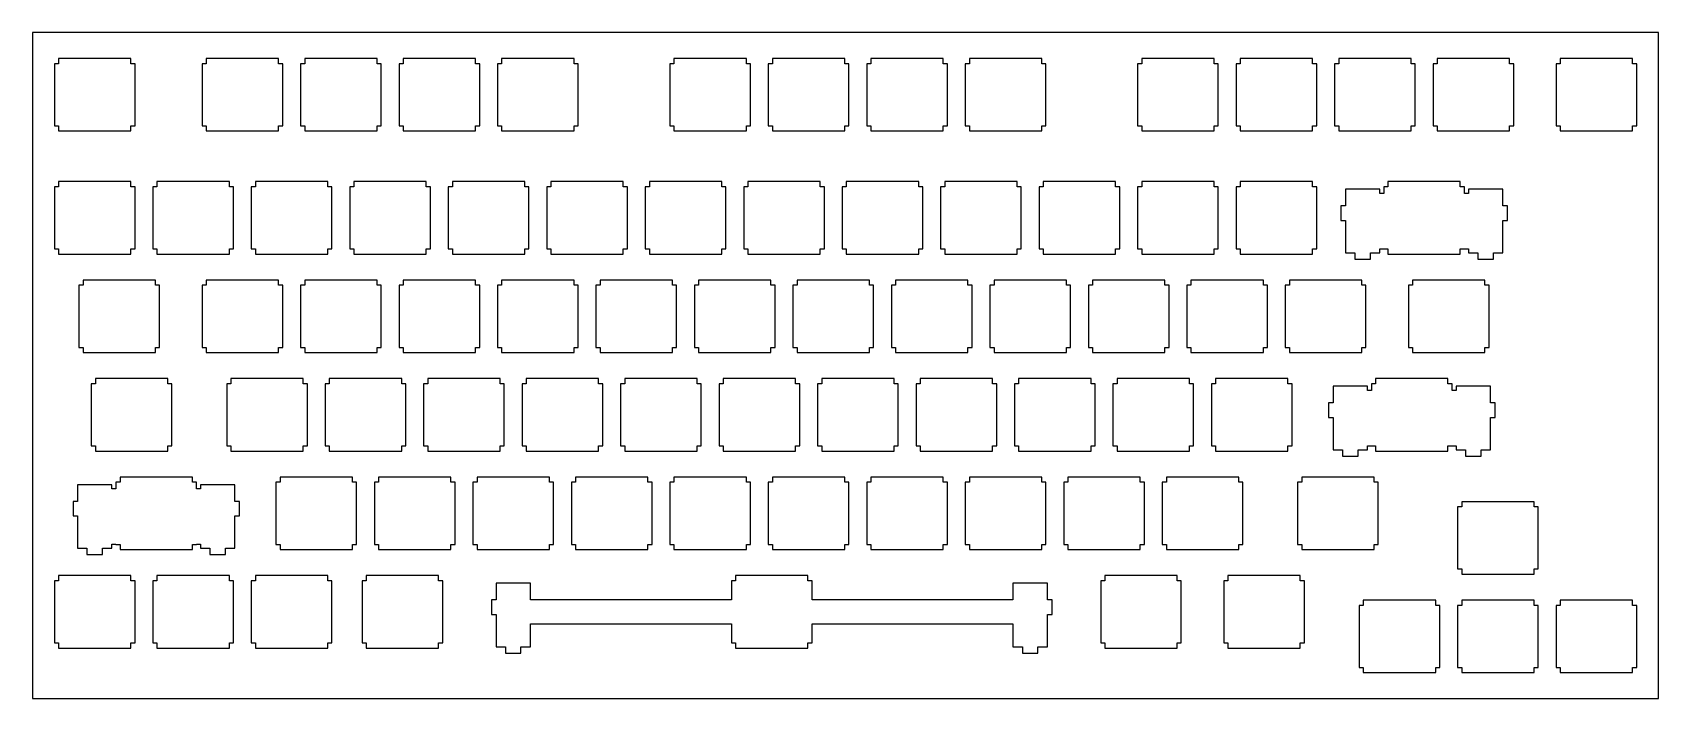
# Model space of a CAD drawing. Header units: millimetres. Extents: x 0 to 315, y 0 to 129.
import ezdxf

# ---------------------------------------------------------------- set-up
doc = ezdxf.new("R2010")
doc.units = ezdxf.units.MM
doc.layers.add('Layer1', color=7, linetype='CONTINUOUS')

msp = doc.modelspace()

# ---------------------------------------------------------------- linework, layer by layer
at = {"layer": 'Layer1'}
for points in [[(0, 0), (314.538, 0), (314.538, 128.8), (0, 128.8), (0, 0)], [(19.025, 110.775), (19.825, 110.775), (19.825, 122.775), (19.025, 122.775), (19.025, 123.775), (5.025, 123.775), (5.025, 122.775), (4.225, 122.775), (4.225, 110.775), (5.025, 110.775), (5.025, 109.775), (19.025, 109.775), (19.025, 110.775)], [(47.6, 110.775), (48.4, 110.775), (48.4, 122.775), (47.6, 122.775), (47.6, 123.775), (33.6, 123.775), (33.6, 122.775), (32.8, 122.775), (32.8, 110.775), (33.6, 110.775), (33.6, 109.775), (47.6, 109.775), (47.6, 110.775)], [(66.65, 110.775), (67.45, 110.775), (67.45, 122.775), (66.65, 122.775), (66.65, 123.775), (52.65, 123.775), (52.65, 122.775), (51.85, 122.775), (51.85, 110.775), (52.65, 110.775), (52.65, 109.775), (66.65, 109.775), (66.65, 110.775)], [(85.7, 110.775), (86.5, 110.775), (86.5, 122.775), (85.7, 122.775), (85.7, 123.775), (71.7, 123.775), (71.7, 122.775), (70.9, 122.775), (70.9, 110.775), (71.7, 110.775), (71.7, 109.775), (85.7, 109.775), (85.7, 110.775)], [(104.75, 110.775), (105.55, 110.775), (105.55, 122.775), (104.75, 122.775), (104.75, 123.775), (90.75, 123.775), (90.75, 122.775), (89.95, 122.775), (89.95, 110.775), (90.75, 110.775), (90.75, 109.775), (104.75, 109.775), (104.75, 110.775)], [(138.088, 110.775), (138.888, 110.775), (138.888, 122.775), (138.088, 122.775), (138.088, 123.775), (124.088, 123.775), (124.088, 122.775), (123.288, 122.775), (123.288, 110.775), (124.088, 110.775), (124.088, 109.775), (138.088, 109.775), (138.088, 110.775)], [(157.138, 110.775), (157.938, 110.775), (157.938, 122.775), (157.138, 122.775), (157.138, 123.775), (143.138, 123.775), (143.138, 122.775), (142.338, 122.775), (142.338, 110.775), (143.138, 110.775), (143.138, 109.775), (157.138, 109.775), (157.138, 110.775)], [(176.188, 110.775), (176.988, 110.775), (176.988, 122.775), (176.188, 122.775), (176.188, 123.775), (162.188, 123.775), (162.188, 122.775), (161.388, 122.775), (161.388, 110.775), (162.188, 110.775), (162.188, 109.775), (176.188, 109.775), (176.188, 110.775)], [(195.238, 110.775), (196.038, 110.775), (196.038, 122.775), (195.238, 122.775), (195.238, 123.775), (181.238, 123.775), (181.238, 122.775), (180.438, 122.775), (180.438, 110.775), (181.238, 110.775), (181.238, 109.775), (195.238, 109.775), (195.238, 110.775)], [(228.575, 110.775), (229.375, 110.775), (229.375, 122.775), (228.575, 122.775), (228.575, 123.775), (214.575, 123.775), (214.575, 122.775), (213.775, 122.775), (213.775, 110.775), (214.575, 110.775), (214.575, 109.775), (228.575, 109.775), (228.575, 110.775)], [(247.625, 110.775), (248.425, 110.775), (248.425, 122.775), (247.625, 122.775), (247.625, 123.775), (233.625, 123.775), (233.625, 122.775), (232.825, 122.775), (232.825, 110.775), (233.625, 110.775), (233.625, 109.775), (247.625, 109.775), (247.625, 110.775)], [(266.675, 110.775), (267.475, 110.775), (267.475, 122.775), (266.675, 122.775), (266.675, 123.775), (252.675, 123.775), (252.675, 122.775), (251.875, 122.775), (251.875, 110.775), (252.675, 110.775), (252.675, 109.775), (266.675, 109.775), (266.675, 110.775)], [(285.725, 110.775), (286.525, 110.775), (286.525, 122.775), (285.725, 122.775), (285.725, 123.775), (271.725, 123.775), (271.725, 122.775), (270.925, 122.775), (270.925, 110.775), (271.725, 110.775), (271.725, 109.775), (285.725, 109.775), (285.725, 110.775)], [(309.537, 110.775), (310.338, 110.775), (310.338, 122.775), (309.537, 122.775), (309.537, 123.775), (295.537, 123.775), (295.537, 122.775), (294.737, 122.775), (294.737, 110.775), (295.537, 110.775), (295.537, 109.775), (309.537, 109.775), (309.537, 110.775)], [(19.025, 86.963), (19.825, 86.963), (19.825, 98.963), (19.025, 98.963), (19.025, 99.963), (5.025, 99.963), (5.025, 98.963), (4.225, 98.963), (4.225, 86.963), (5.025, 86.963), (5.025, 85.963), (19.025, 85.963), (19.025, 86.963)], [(38.075, 86.963), (38.875, 86.963), (38.875, 98.963), (38.075, 98.963), (38.075, 99.963), (24.075, 99.963), (24.075, 98.963), (23.275, 98.963), (23.275, 86.963), (24.075, 86.963), (24.075, 85.963), (38.075, 85.963), (38.075, 86.963)], [(57.125, 86.963), (57.925, 86.963), (57.925, 98.963), (57.125, 98.963), (57.125, 99.963), (43.125, 99.963), (43.125, 98.963), (42.325, 98.963), (42.325, 86.963), (43.125, 86.963), (43.125, 85.963), (57.125, 85.963), (57.125, 86.963)], [(76.175, 86.963), (76.975, 86.963), (76.975, 98.963), (76.175, 98.963), (76.175, 99.963), (62.175, 99.963), (62.175, 98.963), (61.375, 98.963), (61.375, 86.963), (62.175, 86.963), (62.175, 85.963), (76.175, 85.963), (76.175, 86.963)], [(95.225, 86.963), (96.025, 86.963), (96.025, 98.963), (95.225, 98.963), (95.225, 99.963), (81.225, 99.963), (81.225, 98.963), (80.425, 98.963), (80.425, 86.963), (81.225, 86.963), (81.225, 85.963), (95.225, 85.963), (95.225, 86.963)], [(114.275, 86.963), (115.075, 86.963), (115.075, 98.963), (114.275, 98.963), (114.275, 99.963), (100.275, 99.963), (100.275, 98.963), (99.475, 98.963), (99.475, 86.963), (100.275, 86.963), (100.275, 85.963), (114.275, 85.963), (114.275, 86.963)], [(133.325, 86.963), (134.125, 86.963), (134.125, 98.963), (133.325, 98.963), (133.325, 99.963), (119.325, 99.963), (119.325, 98.963), (118.525, 98.963), (118.525, 86.963), (119.325, 86.963), (119.325, 85.963), (133.325, 85.963), (133.325, 86.963)], [(152.375, 86.963), (153.175, 86.963), (153.175, 98.963), (152.375, 98.963), (152.375, 99.963), (138.375, 99.963), (138.375, 98.963), (137.575, 98.963), (137.575, 86.963), (138.375, 86.963), (138.375, 85.963), (152.375, 85.963), (152.375, 86.963)], [(171.425, 86.963), (172.225, 86.963), (172.225, 98.963), (171.425, 98.963), (171.425, 99.963), (157.425, 99.963), (157.425, 98.963), (156.625, 98.963), (156.625, 86.963), (157.425, 86.963), (157.425, 85.963), (171.425, 85.963), (171.425, 86.963)], [(190.475, 86.963), (191.275, 86.963), (191.275, 98.963), (190.475, 98.963), (190.475, 99.963), (176.475, 99.963), (176.475, 98.963), (175.675, 98.963), (175.675, 86.963), (176.475, 86.963), (176.475, 85.963), (190.475, 85.963), (190.475, 86.963)], [(209.525, 86.963), (210.325, 86.963), (210.325, 98.963), (209.525, 98.963), (209.525, 99.963), (195.525, 99.963), (195.525, 98.963), (194.725, 98.963), (194.725, 86.963), (195.525, 86.963), (195.525, 85.963), (209.525, 85.963), (209.525, 86.963)], [(228.575, 86.963), (229.375, 86.963), (229.375, 98.963), (228.575, 98.963), (228.575, 99.963), (214.575, 99.963), (214.575, 98.963), (213.775, 98.963), (213.775, 86.963), (214.575, 86.963), (214.575, 85.963), (228.575, 85.963), (228.575, 86.963)], [(247.625, 86.963), (248.425, 86.963), (248.425, 98.963), (247.625, 98.963), (247.625, 99.963), (233.625, 99.963), (233.625, 98.963), (232.825, 98.963), (232.825, 86.963), (233.625, 86.963), (233.625, 85.963), (247.625, 85.963), (247.625, 86.963)], [(258.8, 86.193), (260.625, 86.193), (260.625, 86.993), (261.4, 86.993), (261.4, 86.963), (262.2, 86.963), (262.2, 85.963), (276.2, 85.963), (276.2, 86.963), (277, 86.963), (277, 86.993), (277.775, 86.993), (277.775, 86.193), (279.6, 86.193), (279.6, 84.992), (282.6, 84.992), (282.6, 86.193), (284.425, 86.193), (284.425, 92.463), (285.3, 92.463), (285.3, 95.263), (284.425, 95.263), (284.425, 98.493), (277.775, 98.493), (277.775, 97.693), (277, 97.693), (277, 98.963), (276.2, 98.963), (276.2, 99.963), (262.2, 99.963), (262.2, 98.963), (261.4, 98.963), (261.4, 97.693), (260.625, 97.693), (260.625, 98.493), (253.975, 98.493), (253.975, 95.263), (253.1, 95.263), (253.1, 92.463), (253.975, 92.463), (253.975, 86.193), (255.8, 86.193), (255.8, 84.992), (258.8, 84.992), (258.8, 86.193)], [(23.788, 67.913), (24.588, 67.913), (24.588, 79.913), (23.788, 79.913), (23.788, 80.913), (9.788, 80.913), (9.788, 79.913), (8.988, 79.913), (8.988, 67.913), (9.788, 67.913), (9.788, 66.913), (23.788, 66.913), (23.788, 67.913)], [(47.6, 67.913), (48.4, 67.913), (48.4, 79.913), (47.6, 79.913), (47.6, 80.913), (33.6, 80.913), (33.6, 79.913), (32.8, 79.913), (32.8, 67.913), (33.6, 67.913), (33.6, 66.913), (47.6, 66.913), (47.6, 67.913)], [(66.65, 67.913), (67.45, 67.913), (67.45, 79.913), (66.65, 79.913), (66.65, 80.913), (52.65, 80.913), (52.65, 79.913), (51.85, 79.913), (51.85, 67.913), (52.65, 67.913), (52.65, 66.913), (66.65, 66.913), (66.65, 67.913)], [(85.7, 67.913), (86.5, 67.913), (86.5, 79.913), (85.7, 79.913), (85.7, 80.913), (71.7, 80.913), (71.7, 79.913), (70.9, 79.913), (70.9, 67.913), (71.7, 67.913), (71.7, 66.913), (85.7, 66.913), (85.7, 67.913)], [(104.75, 67.913), (105.55, 67.913), (105.55, 79.913), (104.75, 79.913), (104.75, 80.913), (90.75, 80.913), (90.75, 79.913), (89.95, 79.913), (89.95, 67.913), (90.75, 67.913), (90.75, 66.913), (104.75, 66.913), (104.75, 67.913)], [(123.8, 67.913), (124.6, 67.913), (124.6, 79.913), (123.8, 79.913), (123.8, 80.913), (109.8, 80.913), (109.8, 79.913), (109, 79.913), (109, 67.913), (109.8, 67.913), (109.8, 66.913), (123.8, 66.913), (123.8, 67.913)], [(142.85, 67.913), (143.65, 67.913), (143.65, 79.913), (142.85, 79.913), (142.85, 80.913), (128.85, 80.913), (128.85, 79.913), (128.05, 79.913), (128.05, 67.913), (128.85, 67.913), (128.85, 66.913), (142.85, 66.913), (142.85, 67.913)], [(161.9, 67.913), (162.7, 67.913), (162.7, 79.913), (161.9, 79.913), (161.9, 80.913), (147.9, 80.913), (147.9, 79.913), (147.1, 79.913), (147.1, 67.913), (147.9, 67.913), (147.9, 66.913), (161.9, 66.913), (161.9, 67.913)], [(180.95, 67.913), (181.75, 67.913), (181.75, 79.913), (180.95, 79.913), (180.95, 80.913), (166.95, 80.913), (166.95, 79.913), (166.15, 79.913), (166.15, 67.913), (166.95, 67.913), (166.95, 66.913), (180.95, 66.913), (180.95, 67.913)], [(200, 67.913), (200.8, 67.913), (200.8, 79.913), (200, 79.913), (200, 80.913), (186, 80.913), (186, 79.913), (185.2, 79.913), (185.2, 67.913), (186, 67.913), (186, 66.913), (200, 66.913), (200, 67.913)], [(219.05, 67.913), (219.85, 67.913), (219.85, 79.913), (219.05, 79.913), (219.05, 80.913), (205.05, 80.913), (205.05, 79.913), (204.25, 79.913), (204.25, 67.913), (205.05, 67.913), (205.05, 66.913), (219.05, 66.913), (219.05, 67.913)], [(238.1, 67.913), (238.9, 67.913), (238.9, 79.913), (238.1, 79.913), (238.1, 80.913), (224.1, 80.913), (224.1, 79.913), (223.3, 79.913), (223.3, 67.913), (224.1, 67.913), (224.1, 66.913), (238.1, 66.913), (238.1, 67.913)], [(257.15, 67.913), (257.95, 67.913), (257.95, 79.913), (257.15, 79.913), (257.15, 80.913), (243.15, 80.913), (243.15, 79.913), (242.35, 79.913), (242.35, 67.913), (243.15, 67.913), (243.15, 66.913), (257.15, 66.913), (257.15, 67.913)], [(280.963, 67.913), (281.763, 67.913), (281.763, 79.913), (280.963, 79.913), (280.963, 80.913), (266.963, 80.913), (266.963, 79.913), (266.163, 79.913), (266.163, 67.913), (266.963, 67.913), (266.963, 66.913), (280.963, 66.913), (280.963, 67.913)], [(26.169, 48.863), (26.969, 48.863), (26.969, 60.863), (26.169, 60.863), (26.169, 61.863), (12.169, 61.863), (12.169, 60.863), (11.369, 60.863), (11.369, 48.863), (12.169, 48.863), (12.169, 47.863), (26.169, 47.863), (26.169, 48.863)], [(52.363, 48.863), (53.162, 48.863), (53.162, 60.863), (52.363, 60.863), (52.363, 61.863), (38.363, 61.863), (38.363, 60.863), (37.563, 60.863), (37.563, 48.863), (38.363, 48.863), (38.363, 47.863), (52.363, 47.863), (52.363, 48.863)], [(71.413, 48.863), (72.213, 48.863), (72.213, 60.863), (71.413, 60.863), (71.413, 61.863), (57.413, 61.863), (57.413, 60.863), (56.613, 60.863), (56.613, 48.863), (57.413, 48.863), (57.413, 47.863), (71.413, 47.863), (71.413, 48.863)], [(90.463, 48.863), (91.263, 48.863), (91.263, 60.863), (90.463, 60.863), (90.463, 61.863), (76.463, 61.863), (76.463, 60.863), (75.663, 60.863), (75.663, 48.863), (76.463, 48.863), (76.463, 47.863), (90.463, 47.863), (90.463, 48.863)], [(109.513, 48.863), (110.313, 48.863), (110.313, 60.863), (109.513, 60.863), (109.513, 61.863), (95.513, 61.863), (95.513, 60.863), (94.713, 60.863), (94.713, 48.863), (95.513, 48.863), (95.513, 47.863), (109.513, 47.863), (109.513, 48.863)], [(128.563, 48.863), (129.363, 48.863), (129.363, 60.863), (128.563, 60.863), (128.563, 61.863), (114.563, 61.863), (114.563, 60.863), (113.763, 60.863), (113.763, 48.863), (114.563, 48.863), (114.563, 47.863), (128.563, 47.863), (128.563, 48.863)], [(147.613, 48.863), (148.413, 48.863), (148.413, 60.863), (147.613, 60.863), (147.613, 61.863), (133.613, 61.863), (133.613, 60.863), (132.813, 60.863), (132.813, 48.863), (133.613, 48.863), (133.613, 47.863), (147.613, 47.863), (147.613, 48.863)], [(166.663, 48.863), (167.463, 48.863), (167.463, 60.863), (166.663, 60.863), (166.663, 61.863), (152.663, 61.863), (152.663, 60.863), (151.863, 60.863), (151.863, 48.863), (152.663, 48.863), (152.663, 47.863), (166.663, 47.863), (166.663, 48.863)], [(185.713, 48.863), (186.513, 48.863), (186.513, 60.863), (185.713, 60.863), (185.713, 61.863), (171.713, 61.863), (171.713, 60.863), (170.913, 60.863), (170.913, 48.863), (171.713, 48.863), (171.713, 47.863), (185.713, 47.863), (185.713, 48.863)], [(204.763, 48.863), (205.563, 48.863), (205.563, 60.863), (204.763, 60.863), (204.763, 61.863), (190.763, 61.863), (190.763, 60.863), (189.963, 60.863), (189.963, 48.863), (190.763, 48.863), (190.763, 47.863), (204.763, 47.863), (204.763, 48.863)], [(223.813, 48.863), (224.613, 48.863), (224.613, 60.863), (223.813, 60.863), (223.813, 61.863), (209.813, 61.863), (209.813, 60.863), (209.013, 60.863), (209.013, 48.863), (209.813, 48.863), (209.813, 47.863), (223.813, 47.863), (223.813, 48.863)], [(242.863, 48.863), (243.663, 48.863), (243.663, 60.863), (242.863, 60.863), (242.863, 61.863), (228.863, 61.863), (228.863, 60.863), (228.063, 60.863), (228.063, 48.863), (228.863, 48.863), (228.863, 47.863), (242.863, 47.863), (242.863, 48.863)], [(256.419, 48.092), (258.244, 48.092), (258.244, 48.893), (259.019, 48.893), (259.019, 48.863), (259.819, 48.863), (259.819, 47.863), (273.819, 47.863), (273.819, 48.863), (274.619, 48.863), (274.619, 48.893), (275.394, 48.893), (275.394, 48.092), (277.219, 48.092), (277.219, 46.893), (280.219, 46.893), (280.219, 48.092), (282.044, 48.092), (282.044, 54.363), (282.919, 54.363), (282.919, 57.163), (282.044, 57.163), (282.044, 60.393), (275.394, 60.393), (275.394, 59.592), (274.619, 59.592), (274.619, 60.863), (273.819, 60.863), (273.819, 61.863), (259.819, 61.863), (259.819, 60.863), (259.019, 60.863), (259.019, 59.592), (258.244, 59.592), (258.244, 60.393), (251.594, 60.393), (251.594, 57.163), (250.719, 57.163), (250.719, 54.363), (251.594, 54.363), (251.594, 48.092), (253.419, 48.092), (253.419, 46.893), (256.419, 46.893), (256.419, 48.092)], [(13.531, 29.042), (15.356, 29.042), (15.356, 29.842), (16.131, 29.842), (16.131, 29.812), (16.931, 29.812), (16.931, 28.812), (30.931, 28.812), (30.931, 29.812), (31.731, 29.812), (31.731, 29.842), (32.506, 29.842), (32.506, 29.042), (34.331, 29.042), (34.331, 27.842), (37.331, 27.842), (37.331, 29.042), (39.156, 29.042), (39.156, 35.312), (40.031, 35.312), (40.031, 38.113), (39.156, 38.113), (39.156, 41.342), (32.506, 41.342), (32.506, 40.542), (31.731, 40.542), (31.731, 41.812), (30.931, 41.812), (30.931, 42.812), (16.931, 42.812), (16.931, 41.812), (16.131, 41.812), (16.131, 40.542), (15.356, 40.542), (15.356, 41.342), (8.706, 41.342), (8.706, 38.113), (7.831, 38.113), (7.831, 35.312), (8.706, 35.312), (8.706, 29.042), (10.531, 29.042), (10.531, 27.842), (13.531, 27.842), (13.531, 29.042)], [(61.888, 29.812), (62.688, 29.812), (62.688, 41.812), (61.888, 41.812), (61.888, 42.812), (47.888, 42.812), (47.888, 41.812), (47.088, 41.812), (47.088, 29.812), (47.888, 29.812), (47.888, 28.812), (61.888, 28.812), (61.888, 29.812)], [(80.938, 29.812), (81.738, 29.812), (81.738, 41.812), (80.938, 41.812), (80.938, 42.812), (66.938, 42.812), (66.938, 41.812), (66.138, 41.812), (66.138, 29.812), (66.938, 29.812), (66.938, 28.812), (80.938, 28.812), (80.938, 29.812)], [(99.988, 29.812), (100.788, 29.812), (100.788, 41.812), (99.988, 41.812), (99.988, 42.812), (85.988, 42.812), (85.988, 41.812), (85.188, 41.812), (85.188, 29.812), (85.988, 29.812), (85.988, 28.812), (99.988, 28.812), (99.988, 29.812)], [(119.038, 29.812), (119.838, 29.812), (119.838, 41.812), (119.038, 41.812), (119.038, 42.812), (105.038, 42.812), (105.038, 41.812), (104.238, 41.812), (104.238, 29.812), (105.038, 29.812), (105.038, 28.812), (119.038, 28.812), (119.038, 29.812)], [(138.088, 29.812), (138.888, 29.812), (138.888, 41.812), (138.088, 41.812), (138.088, 42.812), (124.088, 42.812), (124.088, 41.812), (123.288, 41.812), (123.288, 29.812), (124.088, 29.812), (124.088, 28.812), (138.088, 28.812), (138.088, 29.812)], [(157.138, 29.812), (157.938, 29.812), (157.938, 41.812), (157.138, 41.812), (157.138, 42.812), (143.138, 42.812), (143.138, 41.812), (142.338, 41.812), (142.338, 29.812), (143.138, 29.812), (143.138, 28.812), (157.138, 28.812), (157.138, 29.812)], [(176.188, 29.812), (176.988, 29.812), (176.988, 41.812), (176.188, 41.812), (176.188, 42.812), (162.188, 42.812), (162.188, 41.812), (161.388, 41.812), (161.388, 29.812), (162.188, 29.812), (162.188, 28.812), (176.188, 28.812), (176.188, 29.812)], [(195.238, 29.812), (196.038, 29.812), (196.038, 41.812), (195.238, 41.812), (195.238, 42.812), (181.238, 42.812), (181.238, 41.812), (180.438, 41.812), (180.438, 29.812), (181.238, 29.812), (181.238, 28.812), (195.238, 28.812), (195.238, 29.812)], [(214.288, 29.812), (215.088, 29.812), (215.088, 41.812), (214.288, 41.812), (214.288, 42.812), (200.288, 42.812), (200.288, 41.812), (199.488, 41.812), (199.488, 29.812), (200.288, 29.812), (200.288, 28.812), (214.288, 28.812), (214.288, 29.812)], [(233.338, 29.812), (234.138, 29.812), (234.138, 41.812), (233.338, 41.812), (233.338, 42.812), (219.338, 42.812), (219.338, 41.812), (218.538, 41.812), (218.538, 29.812), (219.338, 29.812), (219.338, 28.812), (233.338, 28.812), (233.338, 29.812)], [(259.531, 29.812), (260.331, 29.812), (260.331, 41.812), (259.531, 41.812), (259.531, 42.812), (245.531, 42.812), (245.531, 41.812), (244.731, 41.812), (244.731, 29.812), (245.531, 29.812), (245.531, 28.812), (259.531, 28.812), (259.531, 29.812)], [(290.488, 25.05), (291.288, 25.05), (291.288, 37.05), (290.488, 37.05), (290.488, 38.05), (276.488, 38.05), (276.488, 37.05), (275.688, 37.05), (275.688, 25.05), (276.488, 25.05), (276.488, 24.05), (290.488, 24.05), (290.488, 25.05)], [(19.025, 10.762), (19.825, 10.762), (19.825, 22.762), (19.025, 22.762), (19.025, 23.762), (5.025, 23.762), (5.025, 22.762), (4.225, 22.762), (4.225, 10.762), (5.025, 10.762), (5.025, 9.762), (19.025, 9.762), (19.025, 10.762)], [(38.075, 10.762), (38.875, 10.762), (38.875, 22.762), (38.075, 22.762), (38.075, 23.762), (24.075, 23.762), (24.075, 22.762), (23.275, 22.762), (23.275, 10.762), (24.075, 10.762), (24.075, 9.762), (38.075, 9.762), (38.075, 10.762)], [(57.125, 10.762), (57.925, 10.762), (57.925, 22.762), (57.125, 22.762), (57.125, 23.762), (43.125, 23.762), (43.125, 22.762), (42.325, 22.762), (42.325, 10.762), (43.125, 10.762), (43.125, 9.762), (57.125, 9.762), (57.125, 10.762)], [(78.556, 10.762), (79.356, 10.762), (79.356, 22.762), (78.556, 22.762), (78.556, 23.762), (64.556, 23.762), (64.556, 22.762), (63.756, 22.762), (63.756, 10.762), (64.556, 10.762), (64.556, 9.762), (78.556, 9.762), (78.556, 10.762)], [(94.494, 9.992), (96.319, 9.992), (96.319, 14.463), (135.194, 14.463), (135.194, 10.762), (135.994, 10.762), (135.994, 9.762), (149.994, 9.762), (149.994, 10.762), (150.794, 10.762), (150.794, 14.463), (189.669, 14.463), (189.669, 9.992), (191.494, 9.992), (191.494, 8.792), (194.494, 8.792), (194.494, 9.992), (196.319, 9.992), (196.319, 16.262), (197.219, 16.262), (197.219, 19.063), (196.319, 19.063), (196.319, 22.292), (189.669, 22.292), (189.669, 19.063), (188.769, 19.063), (188.769, 19.062), (150.794, 19.062), (150.794, 22.762), (149.994, 22.762), (149.994, 23.762), (135.994, 23.762), (135.994, 22.762), (135.194, 22.762), (135.194, 19.062), (97.219, 19.062), (97.219, 19.063), (96.319, 19.063), (96.319, 22.292), (89.669, 22.292), (89.669, 19.063), (88.769, 19.063), (88.769, 16.262), (89.669, 16.262), (89.669, 9.992), (91.494, 9.992), (91.494, 8.792), (94.494, 8.792), (94.494, 9.992)], [(221.431, 10.762), (222.231, 10.762), (222.231, 22.762), (221.431, 22.762), (221.431, 23.762), (207.431, 23.762), (207.431, 22.762), (206.631, 22.762), (206.631, 10.762), (207.431, 10.762), (207.431, 9.762), (221.431, 9.762), (221.431, 10.762)], [(245.244, 10.762), (246.044, 10.762), (246.044, 22.762), (245.244, 22.762), (245.244, 23.762), (231.244, 23.762), (231.244, 22.762), (230.444, 22.762), (230.444, 10.762), (231.244, 10.762), (231.244, 9.762), (245.244, 9.762), (245.244, 10.762)], [(271.438, 6), (272.238, 6), (272.238, 18), (271.438, 18), (271.438, 19), (257.438, 19), (257.438, 18), (256.638, 18), (256.638, 6), (257.438, 6), (257.438, 5), (271.438, 5), (271.438, 6)], [(290.488, 6), (291.288, 6), (291.288, 18), (290.488, 18), (290.488, 19), (276.488, 19), (276.488, 18), (275.688, 18), (275.688, 6), (276.488, 6), (276.488, 5), (290.488, 5), (290.488, 6)], [(309.537, 6), (310.338, 6), (310.338, 18), (309.537, 18), (309.537, 19), (295.537, 19), (295.537, 18), (294.737, 18), (294.737, 6), (295.537, 6), (295.537, 5), (309.537, 5), (309.537, 6)]]:
    msp.add_lwpolyline(points, close=True, dxfattribs=at)

doc.saveas('drawing.dxf')
